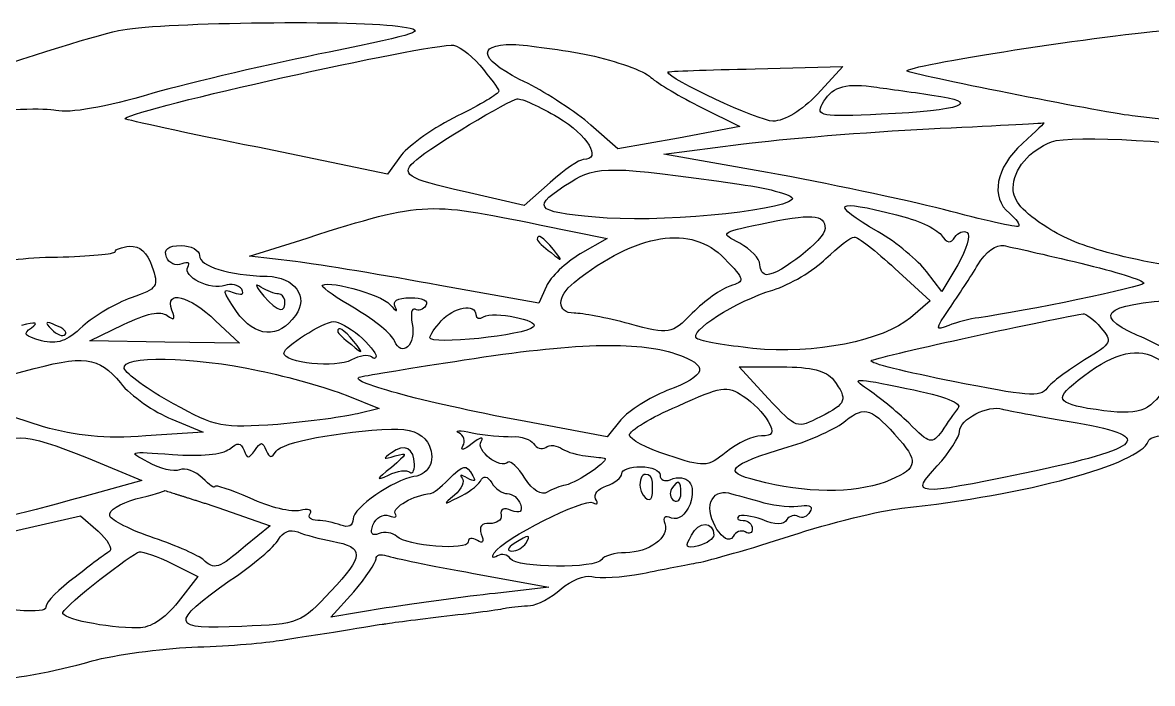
# Model space of a CAD drawing. Header units: millimetres. Extents: x -155 to 147, y 18 to 278.
# Drawn here: x 14.8 to 61.53, y 23.94 to 51.27 of the extents above; entities that cross this region are included whole.
import ezdxf

# ---------------------------------------------------------------- set-up
doc = ezdxf.new("R2010")
doc.units = ezdxf.units.MM
doc.layers.get('0').update_dxf_attribs({"linetype": 'CONTINUOUS'})

msp = doc.modelspace()

# ---------------------------------------------------------------- linework, layer by layer
for p, q in [((45.102, 49.351), (48.721, 49.446)), ((48.721, 49.446), (47.673, 48.303)), ((42.879, 47.763), (44.467, 46.97)), ((61.993, 47.255), (60.691, 47.414)), ((39.418, 46.049), (38.307, 47.033)), ((44.467, 46.97), (41.927, 46.493)), ((41.927, 46.493), (39.418, 46.049)), ((29.893, 45.001), (24.528, 46.112)), ((30.465, 45.795), (29.893, 45.001)), ((41.323, 45.827), (44.498, 46.239)), ((45.61, 45.065), (41.323, 45.827)), ((36.624, 44.652), (35.545, 43.699)), ((35.545, 43.699), (33.1, 44.271)), ((36.18, 42.906), (38.974, 42.334)), ((24.178, 41.604), (26.083, 42.207)), ((38.974, 42.334), (37.863, 41.699)), ((26.083, 41.382), (24.178, 41.604)), ((53.484, 41.255), (52.817, 40.143)), ((50.88, 41.096), (52.341, 39.762)), ((52.817, 40.143), (52.182, 40.969)), ((36.148, 39.667), (32.052, 40.397)), ((36.466, 40.366), (36.148, 39.667)), ((52.341, 39.762), (51.515, 39.064)), ((22.781, 38.937), (23.766, 38.016)), ((17.574, 38.111), (18.971, 38.778)), ((20.686, 38.048), (17.574, 38.111)), ((23.766, 38.016), (20.686, 38.048)), ((45.641, 35.73), (44.435, 37.032)), ((44.435, 37.032), (46.181, 37.032)), ((28.179, 35.857), (29.544, 35.317)), ((29.544, 35.317), (28.655, 35.095)), ((20.972, 34.873), (22.273, 34.333)), ((38.974, 34.143), (35.386, 34.809)), ((39.545, 34.841), (38.974, 34.143)), ((22.273, 34.333), (19.892, 34.174)), ((17.511, 33.254), (19.733, 32.333)), ((19.733, 32.333), (17.987, 31.857)), ((14.114, 30.174), (17.193, 30.872)), ((17.193, 30.872), (17.924, 30.237)), ((22.877, 31.222), (25.036, 30.46)), ((25.036, 30.46), (24.02, 29.634)), ((20.972, 28.904), (22.051, 28.364)), ((22.051, 28.364), (21.226, 27.316)), ((33.449, 28.491), (36.561, 27.92)), ((27.544, 26.681), (28.496, 27.729)), ((36.561, 27.92), (34.338, 27.666)), ((29.83, 27.062), (27.544, 26.681))]:
    msp.add_line(p, q)
for points, degree in [([(11.955, 48.811), (15.003, 49.859), (18.146, 50.843), (18.94, 50.97)], 3), ([(18.94, 50.97), (20.686, 51.288), (28.782, 51.383), (30.497, 51.097)], 3), ([(30.497, 51.097), (31.576, 50.938), (31.227, 50.811), (27.48, 50.049)], 3), ([(51.388, 49.256), (51.134, 49.478), (59.834, 50.811), (62.405, 50.97)], 3), ([(19.035, 47.287), (18.813, 47.541), (30.592, 50.208), (32.529, 50.335)], 3), ([(27.48, 50.049), (25.131, 49.573), (21.829, 48.811), (20.146, 48.335)], 3), ([(32.529, 50.335), (32.751, 50.367), (33.291, 49.986), (33.703, 49.51)], 3), ([(35.704, 48.748), (33.735, 49.668), (33.481, 50.367), (35.069, 50.367)], 3), ([(35.069, 50.367), (35.704, 50.335), (37.132, 50.145), (38.244, 49.922)], 3), ([(38.244, 49.922), (39.355, 49.668), (40.498, 49.287), (40.784, 49.002)], 3), ([(33.703, 49.51), (34.116, 49.002), (34.497, 48.525), (34.497, 48.43)], 3), ([(41.482, 49.224), (41.482, 49.256), (43.101, 49.319), (45.102, 49.351)], 3), ([(45.832, 47.192), (45.26, 47.192), (41.482, 48.938), (41.482, 49.224)], 3), ([(60.691, 47.414), (59.326, 47.573), (51.547, 49.129), (51.388, 49.256)], 3), ([(38.307, 47.033), (37.672, 47.573), (36.497, 48.335), (35.704, 48.748)], 3), ([(40.784, 49.002), (41.069, 48.748), (42.022, 48.176), (42.879, 47.763)], 3), ([(47.864, 47.89), (48.245, 48.589), (48.753, 48.779), (49.896, 48.621)], 3), ([(49.896, 48.621), (50.436, 48.557), (51.547, 48.398), (52.404, 48.271)], 3), ([(20.146, 48.335), (18.209, 47.763), (16.749, 47.509), (16.177, 47.636)], 3), ([(34.497, 48.43), (34.497, 48.335), (33.735, 47.859), (32.783, 47.414)], 3), ([(47.673, 48.303), (47.038, 47.636), (46.308, 47.192), (45.832, 47.192)], 3), ([(52.404, 48.271), (54.595, 47.986), (53.642, 47.605), (50.309, 47.478)], 3), ([(16.177, 47.636), (15.352, 47.827), (9.256, 47.382), (7.192, 47.033)], 3), ([(31.1, 45.604), (31.703, 46.144), (34.942, 48.081), (35.259, 48.113)], 3), ([(35.259, 48.113), (35.418, 48.144), (36.18, 47.795), (36.942, 47.351)], 3), ([(50.309, 47.478), (47.832, 47.351), (47.61, 47.414), (47.864, 47.89)], 3), ([(24.528, 46.112), (21.575, 46.684), (19.098, 47.255), (19.035, 47.287)], 3), ([(32.783, 47.414), (31.83, 46.938), (30.814, 46.208), (30.465, 45.795)], 3), ([(36.942, 47.351), (38.18, 46.62), (38.783, 45.604), (37.99, 45.604)], 3), ([(44.498, 46.239), (46.245, 46.462), (49.737, 46.747), (52.277, 46.874)], 3), ([(52.277, 46.874), (54.817, 47.001), (56.944, 47.097), (57.04, 47.128)], 3), ([(57.04, 47.128), (57.103, 47.16), (56.722, 46.779), (56.151, 46.271)], 3), ([(56.151, 46.271), (55.039, 45.255), (54.817, 44.049), (55.611, 43.382)], 3), ([(55.77, 44.43), (55.77, 45.192), (56.436, 45.985), (57.357, 46.335)], 3), ([(57.357, 46.335), (58.119, 46.652), (63.421, 46.335), (64.818, 45.89)], 3), ([(33.1, 44.271), (30.655, 44.811), (30.37, 45.001), (31.1, 45.604)], 3), ([(37.99, 45.604), (37.831, 45.604), (37.196, 45.192), (36.624, 44.652)], 3), ([(37.482, 44.684), (38.529, 45.35), (39.133, 45.35), (44.435, 44.588)], 3), ([(52.88, 43.541), (51.229, 43.953), (47.959, 44.652), (45.61, 45.065)], 3), ([(38.498, 43.223), (35.926, 43.445), (35.799, 43.636), (37.482, 44.684)], 3), ([(44.435, 44.588), (45.768, 44.398), (46.784, 44.112), (46.626, 43.953)], 3), ([(57.198, 42.779), (56.151, 43.445), (55.77, 43.89), (55.77, 44.43)], 3), ([(46.626, 43.953), (46.118, 43.445), (40.911, 42.969), (38.498, 43.223)], 3), ([(26.083, 42.207), (31.354, 43.89), (31.417, 43.89), (36.18, 42.906)], 3), ([(50.182, 42.62), (48.15, 43.795), (48.34, 43.985), (50.944, 43.318)], 3), ([(55.992, 42.842), (55.928, 42.779), (54.531, 43.096), (52.88, 43.541)], 3), ([(45.324, 42.937), (47.419, 43.382), (47.991, 43.35), (47.991, 42.747)], 3), ([(50.944, 43.318), (51.769, 43.128), (52.595, 42.747), (52.785, 42.493)], 3), ([(55.611, 43.382), (55.897, 43.16), (56.055, 42.906), (55.992, 42.842)], 3), ([(44.467, 42.144), (43.641, 42.556), (43.641, 42.588), (45.324, 42.937)], 3), ([(47.991, 42.747), (47.991, 42.302), (46.118, 40.842), (45.578, 40.842)], 3), ([(52.182, 40.969), (51.864, 41.413), (50.944, 42.175), (50.182, 42.62)], 3), ([(53.357, 42.398), (53.484, 42.588), (53.706, 42.683), (53.865, 42.588)], 3), ([(53.865, 42.588), (54.023, 42.493), (53.833, 41.89), (53.484, 41.255)], 3), ([(65.295, 40.683), (60.31, 41.477), (58.532, 41.921), (57.198, 42.779)], 3), ([(36.751, 41.89), (36.339, 42.398), (36.085, 42.556), (36.085, 42.302)], 3), ([(36.085, 42.302), (36.085, 42.239), (36.339, 41.985), (36.656, 41.763)], 3), ([(37.609, 40.524), (40.212, 42.588), (42.466, 42.937), (43.832, 41.509)], 3), ([(45.292, 41.255), (45.292, 41.509), (44.911, 41.89), (44.467, 42.144)], 3), ([(48.023, 41.509), (48.531, 41.985), (49.039, 42.398), (49.197, 42.398)], 3), ([(49.197, 42.398), (49.324, 42.429), (50.086, 41.826), (50.88, 41.096)], 3), ([(52.785, 42.493), (53.039, 42.144), (53.198, 42.112), (53.357, 42.398)], 3), ([(54.309, 41.255), (54.627, 41.794), (55.071, 42.112), (55.389, 42.048)], 3), ([(16.241, 41.572), (17.543, 41.604), (18.622, 41.699), (18.622, 41.794)], 3), ([(18.622, 41.794), (18.622, 41.89), (18.908, 41.985), (19.225, 42.017)], 3), ([(19.225, 42.017), (19.638, 42.048), (19.956, 41.763), (20.146, 41.191)], 3), ([(20.749, 41.572), (20.622, 41.89), (20.813, 42.048), (21.353, 42.048)], 3), ([(21.353, 42.048), (21.765, 42.048), (22.115, 41.858), (22.115, 41.636)], 3), ([(22.115, 41.636), (22.115, 41.191), (23.321, 40.81), (24.909, 40.778)], 3), ([(37.863, 41.699), (37.259, 41.35), (36.624, 40.747), (36.466, 40.366)], 3), ([(36.656, 41.763), (37.132, 41.35), (37.164, 41.382), (36.751, 41.89)], 3), ([(55.389, 42.048), (55.674, 41.985), (57.103, 41.667), (58.564, 41.318)], 3), ([(13.415, 41.191), (13.637, 41.382), (14.907, 41.572), (16.241, 41.572)], 3), ([(20.146, 41.191), (20.432, 40.366), (20.4, 40.27), (19.289, 39.889)], 3), ([(21.384, 41.286), (21.13, 41.191), (20.845, 41.318), (20.749, 41.572)], 3), ([(21.638, 41.159), (21.734, 41.35), (21.638, 41.382), (21.384, 41.286)], 3), ([(23.162, 40.397), (22.591, 40.175), (21.384, 40.778), (21.638, 41.159)], 3), ([(32.052, 40.397), (29.83, 40.81), (27.131, 41.255), (26.083, 41.382)], 3), ([(43.832, 41.509), (44.689, 40.62), (44.689, 40.588), (44.054, 40.366)], 3), ([(45.578, 40.842), (45.419, 40.842), (45.292, 41.032), (45.292, 41.255)], 3), ([(45.832, 40.207), (46.53, 40.429), (47.515, 41.001), (48.023, 41.509)], 3), ([(53.134, 39.445), (53.484, 39.953), (54.023, 40.778), (54.309, 41.255)], 3), ([(58.564, 41.318), (59.992, 40.969), (61.167, 40.62), (61.167, 40.493)], 3), ([(24.909, 40.778), (26.052, 40.747), (26.655, 39.921), (26.083, 39.159)], 3), ([(23.861, 40.239), (23.734, 40.429), (23.416, 40.493), (23.162, 40.397)], 3), ([(23.639, 39.318), (23.067, 40.175), (23.035, 40.302), (23.512, 40.112)], 3), ([(23.512, 40.112), (23.861, 39.985), (23.988, 40.016), (23.861, 40.239)], 3), ([(24.655, 40.334), (24.369, 40.524), (24.432, 40.366), (24.782, 39.953)], 3), ([(25.385, 40.048), (25.226, 40.048), (24.909, 40.175), (24.655, 40.334)], 3), ([(27.195, 40.366), (27.195, 40.683), (29.639, 40.048), (29.989, 39.604)], 3), ([(28.592, 39.413), (27.83, 39.858), (27.195, 40.302), (27.195, 40.366)], 3), ([(37.609, 39.254), (36.878, 39.254), (36.878, 39.953), (37.609, 40.524)], 3), ([(44.054, 40.366), (43.705, 40.27), (43.006, 39.762), (42.498, 39.254)], 3), ([(42.689, 38.207), (42.276, 38.461), (44.308, 39.762), (45.832, 40.207)], 3), ([(61.167, 40.493), (61.167, 40.334), (56.182, 39.318), (54.341, 39.064)], 3), ([(19.289, 39.889), (18.654, 39.667), (17.765, 39.127), (17.289, 38.715)], 3), ([(20.972, 39.381), (20.654, 40.239), (21.702, 39.985), (22.781, 38.937)], 3), ([(24.782, 39.953), (25.353, 39.286), (25.702, 39.223), (25.639, 39.794)], 3), ([(25.639, 39.794), (25.607, 39.921), (25.512, 40.048), (25.385, 40.048)], 3), ([(30.211, 39.508), (30.084, 39.762), (30.274, 39.889), (30.846, 39.889)], 3), ([(30.846, 39.889), (31.322, 39.889), (31.608, 39.762), (31.481, 39.572)], 3), ([(60.913, 38.334), (58.849, 39.223), (59.675, 39.731), (63.39, 39.826)], 3), ([(20.781, 39.159), (21.067, 38.937), (21.13, 38.969), (20.972, 39.381)], 3), ([(26.083, 39.159), (25.385, 38.175), (24.432, 38.238), (23.639, 39.318)], 3), ([(30.179, 38.111), (30.084, 38.365), (29.354, 38.969), (28.592, 39.413)], 3), ([(29.989, 39.604), (30.243, 39.318), (30.338, 39.286), (30.211, 39.508)], 3), ([(31.036, 39.413), (30.878, 39.477), (30.846, 39.223), (30.909, 38.81)], 3), ([(31.481, 39.572), (31.354, 39.381), (31.163, 39.318), (31.036, 39.413)], 3), ([(32.116, 38.937), (32.624, 39.508), (33.545, 39.667), (33.545, 39.191)], 3), ([(39.895, 38.81), (38.942, 39.064), (37.926, 39.254), (37.609, 39.254)], 3), ([(42.498, 39.254), (41.609, 38.365), (41.577, 38.365), (39.895, 38.81)], 3), ([(53.103, 38.746), (52.531, 38.524), (52.531, 38.556), (53.134, 39.445)], 3), ([(15.161, 38.651), (15.479, 38.873), (15.352, 38.905), (14.749, 38.746)], 3), ([(16.177, 38.746), (15.733, 38.937), (15.701, 38.905), (15.987, 38.588)], 3), ([(18.971, 38.778), (19.924, 39.254), (20.495, 39.35), (20.781, 39.159)], 3), ([(25.607, 37.603), (25.607, 37.857), (27.195, 38.873), (27.671, 38.905)], 3), ([(27.671, 38.905), (27.861, 38.905), (28.306, 38.651), (28.719, 38.334)], 3), ([(30.909, 38.81), (31.1, 37.953), (30.465, 37.381), (30.179, 38.111)], 3), ([(31.64, 38.238), (31.64, 38.334), (31.862, 38.651), (32.116, 38.937)], 3), ([(33.545, 39.191), (33.545, 39.032), (33.703, 39), (33.862, 39.096)], 3), ([(33.862, 39.096), (34.275, 39.35), (36.212, 38.969), (35.926, 38.683)], 3), ([(51.515, 39.064), (50.404, 38.111), (47.546, 37.54), (45.006, 37.794)], 3), ([(49.896, 37.286), (49.991, 37.413), (56.913, 38.937), (58.659, 39.223)], 3), ([(54.341, 39.064), (53.992, 39.032), (53.42, 38.873), (53.103, 38.746)], 3), ([(58.659, 39.223), (58.754, 39.254), (59.103, 39), (59.389, 38.651)], 3), ([(15.574, 38.111), (14.876, 38.302), (14.78, 38.397), (15.161, 38.651)], 3), ([(17.289, 38.715), (16.622, 38.08), (16.241, 37.953), (15.574, 38.111)], 3), ([(15.987, 38.588), (16.209, 38.365), (16.463, 38.27), (16.558, 38.365)], 3), ([(16.558, 38.365), (16.654, 38.461), (16.495, 38.651), (16.177, 38.746)], 3), ([(28.496, 38.08), (28.084, 38.588), (27.83, 38.746), (27.83, 38.492)], 3), ([(27.83, 38.492), (27.83, 38.429), (28.084, 38.175), (28.401, 37.953)], 3), ([(28.719, 38.334), (29.1, 37.984), (29.417, 37.603), (29.417, 37.476)], 3), ([(35.926, 38.683), (35.608, 38.334), (31.64, 37.921), (31.64, 38.238)], 3), ([(59.389, 38.651), (59.897, 38.08), (59.865, 38.016), (58.722, 37.318)], 3), ([(62.564, 37.381), (62.469, 37.572), (61.707, 37.984), (60.913, 38.334)], 3), ([(28.401, 37.953), (28.877, 37.54), (28.909, 37.572), (28.496, 38.08)], 3), ([(33.068, 37.318), (37.513, 38.016), (40.244, 38.111), (41.8, 37.572)], 3), ([(45.006, 37.794), (43.895, 37.921), (42.847, 38.08), (42.689, 38.207)], 3), ([(28.401, 37.318), (27.766, 36.968), (25.607, 37.191), (25.607, 37.603)], 3), ([(29.227, 37.445), (29.1, 37.54), (28.719, 37.508), (28.401, 37.318)], 3), ([(29.417, 37.476), (29.417, 37.349), (29.322, 37.349), (29.227, 37.445)], 3), ([(41.8, 37.572), (43.228, 37.095), (43.133, 36.683), (41.45, 36.048)], 3), ([(58.945, 36.841), (60.215, 37.73), (61.104, 37.857), (61.961, 37.222)], 3), ([(14.812, 36.841), (17.384, 37.54), (17.924, 37.476), (18.844, 36.365)], 3), ([(19.003, 36.968), (18.844, 37.508), (21.797, 37.476), (24.591, 36.873)], 3), ([(21.035, 35.508), (19.987, 36.079), (19.067, 36.746), (19.003, 36.968)], 3), ([(28.782, 36.619), (29.036, 36.683), (30.973, 37), (33.068, 37.318)], 3), ([(46.181, 37.032), (47.451, 37.032), (48.023, 36.873), (48.34, 36.492)], 3), ([(53.293, 36.429), (51.325, 36.81), (49.801, 37.191), (49.896, 37.286)], 3), ([(58.722, 37.318), (58.056, 36.905), (57.357, 36.397), (57.167, 36.143)], 3), ([(15.669, 34.555), (12.05, 35.667), (11.891, 36.048), (14.812, 36.841)], 3), ([(24.591, 36.873), (25.798, 36.619), (27.417, 36.175), (28.179, 35.857)], 3), ([(35.386, 34.809), (31.354, 35.571), (28.052, 36.46), (28.782, 36.619)], 3), ([(48.34, 36.492), (48.943, 35.667), (48.88, 35.508), (47.8, 34.968)], 3), ([(49.737, 36.111), (49.039, 36.587), (49.166, 36.587), (51.356, 36.143)], 3), ([(58.849, 35.317), (57.452, 35.571), (57.452, 35.762), (58.945, 36.841)], 3), ([(18.844, 36.365), (19.289, 35.825), (20.241, 35.159), (20.972, 34.873)], 3), ([(41.45, 36.048), (40.72, 35.762), (39.863, 35.222), (39.545, 34.841)], 3), ([(41.895, 35.413), (43.705, 36.238), (43.927, 36.27), (44.594, 35.825)], 3), ([(51.452, 34.714), (50.944, 35.19), (50.182, 35.825), (49.737, 36.111)], 3), ([(51.356, 36.143), (53.007, 35.794), (53.674, 35.54), (53.484, 35.317)], 3), ([(57.167, 36.143), (56.913, 35.762), (56.278, 35.825), (53.293, 36.429)], 3), ([(61.929, 35.984), (61.294, 35.095), (60.818, 35), (58.849, 35.317)], 3), ([(44.594, 35.825), (45.006, 35.571), (45.451, 35.095), (45.641, 34.778)], 3), ([(47.8, 34.968), (46.816, 34.46), (46.816, 34.46), (45.641, 35.73)], 3), ([(25.353, 34.651), (23.035, 34.492), (22.813, 34.524), (21.035, 35.508)], 3), ([(28.655, 35.095), (28.179, 34.968), (26.687, 34.778), (25.353, 34.651)], 3), ([(39.895, 34.206), (39.895, 34.397), (40.784, 34.936), (41.895, 35.413)], 3), ([(48.848, 34.809), (49.642, 35.444), (49.928, 35.317), (51.071, 34.016)], 3), ([(53.484, 35.317), (53.325, 35.127), (53.039, 34.714), (52.817, 34.365)], 3), ([(53.547, 34.365), (53.547, 34.873), (54.754, 35.476), (55.325, 35.286)], 3), ([(55.325, 35.286), (55.516, 35.222), (56.754, 35), (58.087, 34.778)], 3), ([(45.641, 34.778), (45.895, 34.301), (45.832, 34.174), (45.356, 34.174)], 3), ([(46.467, 33.73), (47.388, 33.984), (48.467, 34.492), (48.848, 34.809)], 3), ([(52.817, 34.365), (52.404, 33.825), (52.341, 33.825), (51.452, 34.714)], 3), ([(58.087, 34.778), (61.739, 34.174), (61.326, 33.698), (56.182, 32.619)], 3), ([(19.892, 34.174), (18.178, 34.047), (17.003, 34.174), (15.669, 34.555)], 3), ([(25.29, 33.539), (25.512, 33.92), (27.925, 34.365), (30.052, 34.46)], 3), ([(30.052, 34.46), (30.814, 34.492), (31.29, 34.301), (31.544, 33.92)], 3), ([(32.846, 34.301), (32.624, 34.397), (32.878, 34.428), (33.386, 34.301)], 3), ([(33.005, 33.762), (33.132, 33.952), (33.037, 34.206), (32.846, 34.301)], 3), ([(33.386, 34.301), (33.926, 34.206), (34.656, 34.143), (35.037, 34.143)], 3), ([(35.037, 34.143), (35.418, 34.174), (35.831, 34.016), (35.926, 33.857)], 3), ([(41.482, 33.381), (40.593, 33.666), (39.895, 34.047), (39.895, 34.206)], 3), ([(45.356, 34.174), (45.006, 34.174), (44.371, 33.889), (43.895, 33.508)], 3), ([(52.626, 32.936), (53.134, 33.476), (53.547, 34.143), (53.547, 34.365)], 3), ([(61.358, 33.952), (61.453, 34.206), (62.215, 34.301), (63.548, 34.27)], 3), ([(13.066, 33.285), (14.241, 34.365), (14.749, 34.365), (17.511, 33.254)], 3), ([(23.353, 33.635), (23.702, 33.92), (23.829, 33.92), (23.956, 33.571)], 3), ([(24.401, 33.571), (24.655, 33.952), (24.718, 33.952), (24.877, 33.571)], 3), ([(31.005, 33), (31.005, 33.666), (30.592, 33.889), (30.052, 33.476)], 3), ([(31.544, 33.92), (31.925, 33.254), (31.671, 32.587), (30.973, 32.492)], 3), ([(33.386, 33.857), (33.068, 33.603), (32.878, 33.539), (33.005, 33.762)], 3), ([(33.767, 33.952), (33.894, 34.174), (33.703, 34.111), (33.386, 33.857)], 3), ([(34.878, 33.095), (34.561, 32.777), (33.513, 33.571), (33.767, 33.952)], 3), ([(35.926, 33.857), (36.053, 33.666), (36.275, 33.603), (36.434, 33.698)], 3), ([(36.434, 33.698), (36.593, 33.825), (36.91, 33.793), (37.132, 33.635)], 3), ([(45.165, 32.333), (43.705, 32.682), (43.959, 32.968), (46.467, 33.73)], 3), ([(51.071, 34.016), (51.896, 33.063), (51.769, 32.777), (50.467, 32.269)], 3), ([(51.166, 31.19), (56.309, 31.73), (60.977, 33), (61.358, 33.952)], 3), ([(19.987, 33.095), (19.13, 33.539), (19.162, 33.539), (21.003, 33.412)], 3), ([(21.003, 33.412), (22.178, 33.317), (23.067, 33.412), (23.353, 33.635)], 3), ([(23.956, 33.571), (24.083, 33.222), (24.147, 33.222), (24.401, 33.571)], 3), ([(24.877, 33.571), (25.004, 33.254), (25.099, 33.254), (25.29, 33.539)], 3), ([(30.052, 33.476), (29.671, 33.222), (29.703, 33.19), (30.211, 33.349)], 3), ([(30.211, 33.349), (30.751, 33.508), (30.719, 33.444), (30.052, 32.873)], 3), ([(37.132, 33.635), (37.323, 33.508), (37.767, 33.381), (38.085, 33.349)], 3), ([(38.847, 33.254), (39.164, 33.222), (37.736, 32.238), (37.259, 32.142)], 3), ([(38.085, 33.349), (38.371, 33.317), (38.72, 33.285), (38.847, 33.254)], 3), ([(43.895, 33.508), (43.101, 32.873), (43.006, 32.873), (41.482, 33.381)], 3), ([(21.289, 32.777), (21.067, 32.682), (20.464, 32.809), (19.987, 33.095)], 3), ([(22.242, 32.428), (21.956, 32.714), (21.511, 32.873), (21.289, 32.777)], 3), ([(30.052, 32.873), (29.417, 32.365), (29.385, 32.301), (29.925, 32.555)], 3), ([(29.925, 32.555), (30.306, 32.746), (30.687, 32.777), (30.814, 32.682)], 3), ([(30.814, 32.682), (30.909, 32.587), (31.005, 32.714), (31.005, 33)], 3), ([(32.402, 32.365), (33.068, 33), (33.132, 33.031), (33.418, 32.523)], 3), ([(35.577, 32.428), (35.291, 32.873), (34.973, 33.158), (34.878, 33.095)], 3), ([(39.577, 32.619), (39.577, 32.777), (39.926, 32.904), (40.371, 32.904)], 3), ([(40.371, 32.904), (40.815, 32.904), (41.165, 32.746), (41.165, 32.555)], 3), ([(56.182, 32.619), (51.674, 31.698), (51.483, 31.698), (52.626, 32.936)], 3), ([(22.75, 32.079), (22.75, 31.984), (22.527, 32.142), (22.242, 32.428)], 3), ([(30.973, 32.492), (30.147, 32.365), (28.465, 31.19), (28.465, 30.745)], 3), ([(31.671, 31.793), (31.767, 31.793), (32.084, 32.047), (32.402, 32.365)], 3), ([(32.973, 32.428), (33.1, 32.301), (32.973, 31.984), (32.656, 31.73)], 3), ([(32.814, 31.634), (33.195, 31.793), (33.608, 32.111), (33.735, 32.301)], 3), ([(33.195, 32.428), (32.941, 32.587), (32.846, 32.587), (32.973, 32.428)], 3), ([(33.418, 32.523), (33.576, 32.301), (33.481, 32.269), (33.195, 32.428)], 3), ([(33.735, 32.301), (33.862, 32.555), (34.021, 32.523), (34.211, 32.238)], 3), ([(36.497, 31.857), (36.275, 31.698), (35.894, 31.92), (35.577, 32.428)], 3), ([(38.942, 32.111), (39.291, 32.206), (39.577, 32.46), (39.577, 32.619)], 3), ([(40.561, 32.587), (40.403, 32.587), (40.307, 32.333), (40.339, 32.047)], 3), ([(40.847, 32.269), (40.847, 32.46), (40.72, 32.587), (40.561, 32.587)], 3), ([(40.847, 31.793), (40.847, 31.888), (40.847, 32.111), (40.847, 32.269)], 3), ([(41.165, 32.555), (41.165, 32.365), (41.355, 32.269), (41.577, 32.365)], 3), ([(41.577, 32.365), (42.308, 32.65), (42.689, 32.174), (42.403, 31.349)], 3), ([(42.022, 31.793), (42.022, 32.333), (41.927, 32.396), (41.641, 31.984)], 3), ([(50.467, 32.269), (49.166, 31.793), (47.165, 31.793), (45.165, 32.333)], 3), ([(17.987, 31.857), (14.399, 30.841), (13.669, 30.682), (12.367, 30.682)], 3), ([(19.479, 31.571), (20.146, 31.73), (20.686, 31.888), (20.686, 31.92)], 3), ([(20.686, 31.92), (21.67, 31.603), (22.877, 31.222)], 2), ([(24.21, 31.603), (23.416, 31.952), (22.75, 32.174), (22.75, 32.079)], 3), ([(30.211, 30.968), (30.084, 31.222), (30.973, 31.73), (31.671, 31.793)], 3), ([(34.211, 32.238), (34.338, 31.984), (34.656, 31.793), (34.846, 31.793)], 3), ([(34.846, 31.793), (35.069, 31.793), (35.291, 31.603), (35.386, 31.349)], 3), ([(37.259, 32.142), (37.037, 32.111), (36.72, 31.984), (36.497, 31.857)], 3), ([(38.498, 31.571), (38.402, 31.761), (38.593, 31.984), (38.942, 32.111)], 3), ([(40.339, 32.047), (40.434, 31.539), (40.847, 31.349), (40.847, 31.793)], 3), ([(41.641, 31.984), (41.546, 31.825), (41.577, 31.603), (41.736, 31.507)], 3), ([(41.736, 31.507), (41.895, 31.412), (42.022, 31.539), (42.022, 31.793)], 3), ([(43.26, 31.444), (43.387, 31.761), (43.673, 31.888), (43.99, 31.825)], 3), ([(43.99, 31.825), (44.276, 31.73), (44.943, 31.571), (45.451, 31.412)], 3), ([(18.4, 30.872), (18.336, 31.095), (18.813, 31.38), (19.479, 31.571)], 3), ([(26.274, 31.095), (25.956, 30.999), (25.004, 31.222), (24.21, 31.603)], 3), ([(32.656, 31.73), (32.179, 31.317), (32.179, 31.317), (32.814, 31.634)], 3), ([(34.307, 29.348), (34.656, 29.92), (38.053, 31.634), (38.402, 31.412)], 3), ([(35.386, 31.349), (35.481, 31.031), (35.386, 30.968), (35.005, 31.095)], 3), ([(38.402, 31.412), (38.561, 31.317), (38.625, 31.38), (38.498, 31.571)], 3), ([(42.403, 31.349), (42.212, 30.904), (41.927, 30.682), (41.641, 30.777)], 3), ([(44.181, 30.015), (43.863, 29.507), (43.038, 30.841), (43.26, 31.444)], 3), ([(45.451, 31.412), (45.991, 31.285), (46.657, 31.222), (47.007, 31.285)], 3), ([(20.241, 29.952), (19.289, 30.269), (18.463, 30.682), (18.4, 30.872)], 3), ([(26.687, 30.968), (26.814, 31.126), (26.591, 31.19), (26.274, 31.095)], 3), ([(27.004, 30.682), (26.718, 30.682), (26.591, 30.809), (26.687, 30.968)], 3), ([(29.29, 30.491), (29.417, 30.809), (29.703, 30.968), (29.957, 30.872)], 3), ([(29.957, 30.872), (30.211, 30.777), (30.306, 30.809), (30.211, 30.968)], 3), ([(34.592, 30.904), (34.624, 30.682), (34.402, 30.555), (34.116, 30.555)], 3), ([(35.005, 31.095), (34.719, 31.222), (34.529, 31.158), (34.592, 30.904)], 3), ([(45.387, 30.714), (44.943, 30.872), (44.498, 30.936), (44.403, 30.841)], 3), ([(46.88, 30.841), (46.721, 30.936), (46.53, 30.872), (46.403, 30.714)], 3), ([(46.562, 30.047), (48.213, 30.587), (50.309, 31.095), (51.166, 31.19)], 3), ([(47.356, 31.031), (47.261, 30.841), (47.038, 30.745), (46.88, 30.841)], 3), ([(47.007, 31.285), (47.356, 31.349), (47.515, 31.222), (47.356, 31.031)], 3), ([(27.957, 30.491), (27.671, 30.587), (27.258, 30.682), (27.004, 30.682)], 3), ([(28.465, 30.745), (28.465, 30.46), (28.274, 30.364), (27.957, 30.491)], 3), ([(29.544, 30.142), (29.227, 30.015), (29.163, 30.142), (29.29, 30.491)], 3), ([(34.116, 30.555), (33.767, 30.587), (33.672, 30.428), (33.767, 30.11)], 3), ([(41.355, 30.555), (41.577, 29.983), (40.688, 29.348), (39.736, 29.348)], 3), ([(41.641, 30.777), (41.355, 30.904), (41.26, 30.809), (41.355, 30.555)], 3), ([(42.466, 30.079), (42.752, 30.65), (43.387, 30.65), (43.387, 30.079)], 3), ([(44.403, 30.841), (44.308, 30.745), (44.403, 30.682), (44.594, 30.682)], 3), ([(44.594, 30.682), (44.816, 30.682), (44.975, 30.523), (44.975, 30.333)], 3), ([(46.403, 30.714), (46.276, 30.491), (45.927, 30.491), (45.387, 30.714)], 3), ([(17.924, 30.237), (18.305, 29.888), (18.527, 29.507), (18.4, 29.412)], 3), ([(22.273, 29.063), (22.083, 29.221), (21.194, 29.634), (20.241, 29.952)], 3), ([(25.385, 29.888), (25.544, 30.206), (25.861, 30.333), (26.179, 30.206)], 3), ([(26.179, 30.206), (26.496, 30.079), (27.099, 29.92), (27.607, 29.825)], 3), ([(30.274, 30.015), (30.116, 30.174), (29.766, 30.237), (29.544, 30.142)], 3), ([(33.227, 29.793), (33.227, 29.412), (30.655, 29.634), (30.274, 30.015)], 3), ([(33.608, 29.856), (33.386, 29.983), (33.227, 29.952), (33.227, 29.793)], 3), ([(33.767, 30.11), (33.894, 29.793), (33.83, 29.698), (33.608, 29.856)], 3), ([(35.608, 29.729), (35.862, 30.11), (35.735, 30.11), (35.132, 29.729)], 3), ([(42.752, 29.634), (42.212, 29.507), (42.181, 29.571), (42.466, 30.079)], 3), ([(43.387, 30.079), (43.387, 29.92), (43.101, 29.729), (42.752, 29.634)], 3), ([(42.752, 28.936), (43.197, 29.031), (44.911, 29.507), (46.562, 30.047)], 3), ([(44.689, 30.206), (44.53, 30.301), (44.276, 30.206), (44.181, 30.015)], 3), ([(44.975, 30.333), (44.975, 30.174), (44.848, 30.079), (44.689, 30.206)], 3), ([(24.02, 29.634), (22.908, 28.682), (22.718, 28.618), (22.273, 29.063)], 3), ([(23.385, 28.205), (24.337, 28.84), (25.226, 29.602), (25.385, 29.888)], 3), ([(27.607, 29.825), (28.941, 29.571), (28.941, 29.221), (27.544, 27.761)], 3), ([(35.132, 29.729), (34.846, 29.539), (34.815, 29.412), (35.037, 29.412)], 3), ([(35.037, 29.412), (35.227, 29.412), (35.513, 29.571), (35.608, 29.729)], 3), ([(16.463, 26.872), (16.59, 27.189), (19.352, 29.348), (19.638, 29.38)], 3), ([(18.4, 29.412), (18.241, 29.317), (17.606, 28.84), (16.971, 28.332)], 3), ([(19.638, 29.38), (19.765, 29.412), (20.368, 29.19), (20.972, 28.904)], 3), ([(28.496, 27.729), (29.004, 28.332), (29.417, 28.936), (29.417, 29.094)], 3), ([(29.417, 29.094), (29.417, 29.253), (29.608, 29.317), (29.862, 29.221)], 3), ([(29.862, 29.221), (30.116, 29.126), (31.703, 28.809), (33.449, 28.491)], 3), ([(34.434, 29.221), (34.243, 29.094), (34.18, 29.158), (34.307, 29.348)], 3), ([(34.973, 29.094), (34.846, 29.285), (34.624, 29.317), (34.434, 29.221)], 3), ([(38.752, 29.063), (38.529, 28.682), (35.227, 28.713), (34.973, 29.094)], 3), ([(39.736, 29.348), (39.291, 29.348), (38.847, 29.221), (38.752, 29.063)], 3), ([(40.434, 28.491), (41.26, 28.65), (42.308, 28.872), (42.752, 28.936)], 3), ([(16.971, 28.332), (16.304, 27.856), (15.765, 27.316), (15.765, 27.094)], 3), ([(23.861, 26.3), (20.908, 26.142), (20.845, 26.427), (23.385, 28.205)], 3), ([(37.069, 27.856), (37.482, 28.205), (38.053, 28.428), (38.339, 28.364)], 3), ([(38.339, 28.364), (38.656, 28.269), (39.577, 28.332), (40.434, 28.491)], 3), ([(27.544, 27.761), (26.306, 26.427), (26.274, 26.396), (23.861, 26.3)], 3), ([(34.338, 27.666), (33.132, 27.539), (31.1, 27.253), (29.83, 27.062)], 3), ([(35.799, 27.158), (36.085, 27.189), (36.656, 27.475), (37.069, 27.856)], 3), ([(15.765, 27.094), (15.765, 26.808), (14.368, 26.904), (10.24, 27.507)], 3), ([(21.226, 27.316), (20.654, 26.586), (20.083, 26.237), (19.575, 26.237)], 3), ([(34.815, 27.062), (35.069, 27.094), (35.513, 27.158), (35.799, 27.158)], 3), ([(19.575, 26.237), (18.241, 26.237), (16.368, 26.618), (16.463, 26.872)], 3), ([(29.735, 26.396), (29.83, 26.427), (30.909, 26.554), (32.116, 26.713)], 3), ([(32.116, 26.713), (33.354, 26.84), (34.561, 26.999), (34.815, 27.062)], 3), ([(27.988, 26.11), (28.877, 26.269), (29.639, 26.396), (29.735, 26.396)], 3), ([(25.29, 25.697), (25.893, 25.792), (27.131, 25.983), (27.988, 26.11)], 3), ([(17.67, 24.872), (18.622, 25.126), (20.495, 25.38), (21.797, 25.443)], 3), ([(21.797, 25.443), (23.099, 25.475), (24.686, 25.602), (25.29, 25.697)], 3), ([(3.7, 24.078), (12.399, 23.792), (14.241, 23.919), (17.67, 24.872)], 3)]:
    msp.add_open_spline(points, degree=degree)

doc.saveas('drawing.dxf')
